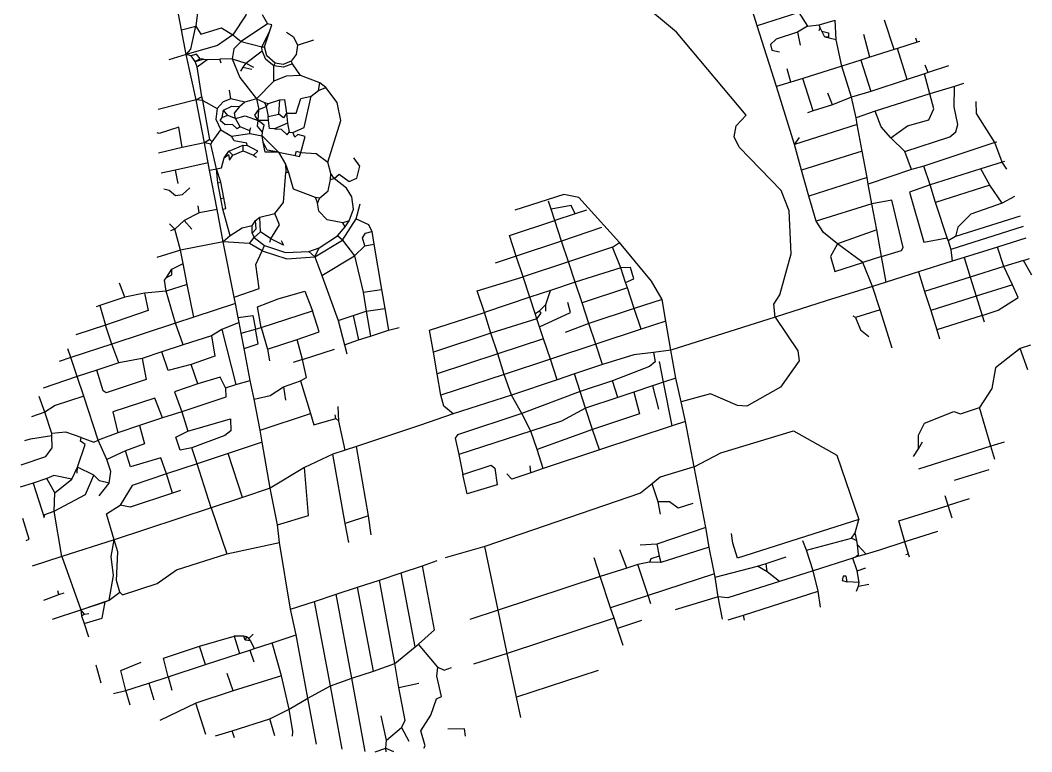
# Model space of a CAD drawing. Header units: metres. Extents: x 621099 to 625783, y 4841411 to 4846584.
# Drawn here: x 621099 to 625783, y 4841411 to 4844799 of the extents above; entities that cross this region are included whole.
import ezdxf

# ---------------------------------------------------------------- set-up
doc = ezdxf.new("R2010")
doc.units = ezdxf.units.M

msp = doc.modelspace()

# ---------------------------------------------------------------- linework, layer by layer
at = {"layer": 'ROADS'}
for points in [[(624595.1, 4843424), (624588.9, 4843483.5), (624617.3, 4843527.2), (624669.8, 4843716.8), (624659.3, 4843916.2), (624622.6, 4844009.8), (624428.4, 4844211.5), (624405.7, 4844258.9), (624414.1, 4844310.3), (624461.1, 4844359.4), (624138, 4844742.8), (623798.8, 4845028.2), (623747, 4845124.9), (623712.6, 4845281.7)], [(622158.9, 4845033.5), (622160.9, 4844912.9), (622143.9, 4844822.6), (622082.8, 4844731.5)], [(621845.1, 4844754.7), (621819.1, 4844891.3)], [(621919.3, 4844834.4), (621911.7, 4844771)], [(624512.4, 4844773.4), (624485.5, 4844857.9)], [(624704.1, 4844834.4), (624512.4, 4844773.4)], [(624704.1, 4844834.4), (624744, 4844770.7)], [(622219, 4844824.8), (622244.7, 4844781.4)], [(624799, 4844776.8), (624872.4, 4844799.1)], [(624876.9, 4844708.6), (624872.4, 4844799.1)], [(625145.9, 4844663.5), (625100.7, 4844798.5)], [(621845.1, 4844754.7), (621911.7, 4844771)], [(621866.9, 4844639.6), (621845.1, 4844754.7)], [(621866.9, 4844639.6), (621889.8, 4844664.8), (621911.7, 4844771)], [(621911.7, 4844771), (621934.8, 4844734.6), (622030.8, 4844763.3), (622082.8, 4844731.5)], [(622244.7, 4844781.4), (622122.8, 4844700.3)], [(622218.1, 4844676.4), (622253.6, 4844745.2)], [(622230.8, 4844675.8), (622253.6, 4844745.2)], [(622253.6, 4844745.2), (622263.5, 4844777.4), (622244.7, 4844781.4)], [(622331.4, 4844743.2), (622364.9, 4844721.9), (622382.8, 4844682.6)], [(624601.4, 4844492.2), (624512.4, 4844773.4)], [(624698.7, 4844743.2), (624600.1, 4844711.5), (624572.9, 4844686.4), (624578.9, 4844659.5), (624615.4, 4844651.8)], [(624744, 4844770.7), (624698.7, 4844743.2)], [(624698.7, 4844743.2), (624710.4, 4844683.7)], [(624744, 4844770.7), (624799, 4844776.8)], [(624798.7, 4844751.5), (624803.4, 4844763)], [(624803.4, 4844763), (624799, 4844776.8)], [(624811.6, 4844748.7), (624803.4, 4844763)], [(624811.6, 4844748.7), (624841.4, 4844740), (624842.7, 4844720.3), (624825.6, 4844721)], [(624825.6, 4844721), (624811.6, 4844748.7)], [(622082.8, 4844731.5), (622012, 4844681.6), (621866.9, 4844639.6)], [(622122.8, 4844700.3), (622088, 4844667.1), (622080.8, 4844620.7)], [(622082.8, 4844731.5), (622122.8, 4844700.3)], [(622122.8, 4844700.3), (622218.1, 4844676.4)], [(622382.8, 4844682.6), (622458.5, 4844708.1)], [(624876.9, 4844708.6), (624825.6, 4844721)], [(624903.6, 4844586.2), (624876.9, 4844708.6)], [(625033.7, 4844627.7), (625004.9, 4844732.5)], [(625252.3, 4844696.9), (625160.8, 4844667.7)], [(625252.3, 4844696.9), (625246, 4844715.6)], [(625265.5, 4844701.1), (625252.3, 4844696.9)], [(622144, 4844600.7), (622219, 4844657.6)], [(622219, 4844657.6), (622218.1, 4844676.4)], [(622218.1, 4844676.4), (622230.8, 4844675.8)], [(622274, 4844587.2), (622236.1, 4844616.5), (622219, 4844657.6)], [(622279, 4844600.3), (622240.4, 4844633.7), (622230.8, 4844675.8)], [(622382.8, 4844682.6), (622377.6, 4844640.5), (622353.2, 4844609.6)], [(625145.9, 4844663.5), (625033.7, 4844627.7)], [(625160.8, 4844667.7), (625145.9, 4844663.5)], [(625206.5, 4844524.6), (625160.8, 4844667.7)], [(621866.9, 4844639.6), (621786.5, 4844614.8)], [(621913.1, 4844429.5), (621866.9, 4844639.6)], [(621890.4, 4844633.2), (621866.9, 4844639.6)], [(621932.3, 4844620.3), (621915, 4844641.5), (621890.4, 4844633.2)], [(621908.5, 4844607), (621890.4, 4844633.2)], [(621932.3, 4844620.3), (621908.5, 4844607)], [(621908.5, 4844607), (621948.4, 4844619.1)], [(621919.1, 4844583.3), (621908.5, 4844607)], [(621919.1, 4844583.3), (621965.3, 4844616.4)], [(621948.4, 4844619.1), (621932.3, 4844620.3)], [(621948.4, 4844619.1), (621965.3, 4844616.4)], [(621965.3, 4844616.4), (622024, 4844619)], [(622080.8, 4844620.7), (622024, 4844619)], [(622030.2, 4844600.2), (622024, 4844619)], [(622080.8, 4844620.7), (622116.4, 4844533.8), (622192.8, 4844434.8)], [(622080.8, 4844620.7), (622144, 4844600.7)], [(622144, 4844600.7), (622130.5, 4844581.8)], [(622144, 4844600.7), (622179.3, 4844581.2)], [(622274, 4844587.2), (622279, 4844600.3)], [(622353.2, 4844609.6), (622317, 4844594.3), (622279, 4844600.3)], [(622360.4, 4844597.3), (622353.2, 4844609.6)], [(624991.5, 4844614.1), (624903.6, 4844586.2)], [(625033.7, 4844627.7), (624991.5, 4844614.1)], [(624991.5, 4844614.1), (625037.5, 4844469.5)], [(621940.2, 4844443.5), (621919.1, 4844583.3)], [(622130.5, 4844581.8), (622119.6, 4844562.8)], [(622130.5, 4844581.8), (622171.6, 4844572.6)], [(622273.6, 4844517.1), (622274, 4844587.2)], [(622360.4, 4844597.3), (622318.4, 4844581.2), (622274, 4844587.2)], [(622397, 4844543.1), (622360.4, 4844597.3)], [(624667.4, 4844511.9), (624650.5, 4844574.1)], [(624903.6, 4844586.2), (624723.5, 4844529)], [(624948.9, 4844442), (624903.6, 4844586.2)], [(625303.9, 4844556.4), (625286.3, 4844550.2)], [(625303.9, 4844556.4), (625289.6, 4844591.5)], [(625397.4, 4844586.9), (625303.9, 4844556.4)], [(622273.6, 4844517.1), (622192.8, 4844434.8)], [(622397, 4844543.1), (622330.3, 4844539.7), (622273.6, 4844517.1)], [(622486.7, 4844509.6), (622397, 4844543.1)], [(622480.6, 4844473.1), (622486.7, 4844509.6)], [(622514.9, 4844487.9), (622486.7, 4844509.6)], [(624667.4, 4844511.9), (624601.4, 4844492.2)], [(624723.5, 4844529), (624667.4, 4844511.9)], [(624770.8, 4844379.1), (624723.5, 4844529)], [(625206.5, 4844524.6), (625037.5, 4844469.5)], [(625286.3, 4844550.2), (625206.5, 4844524.6)], [(625311.6, 4844457.4), (625286.3, 4844550.2)], [(625467.3, 4844505.6), (625425.5, 4844492)], [(622074.6, 4844434.1), (622068.1, 4844474.8)], [(622445.8, 4844447.2), (622480.6, 4844473.1)], [(622480.6, 4844473.1), (622514.9, 4844487.9)], [(622523.6, 4844142), (622584.2, 4844334.6), (622566.9, 4844417.6), (622514.9, 4844487.9)], [(624684, 4844223.1), (624601.4, 4844492.2)], [(624860.7, 4844406.9), (624838.7, 4844460.7)], [(625037.5, 4844469.5), (624948.9, 4844442)], [(625311.6, 4844457.4), (625058.1, 4844377.7)], [(625131.1, 4844253.8), (625207.2, 4844310.1), (625307.4, 4844337.2), (625329.9, 4844388.2), (625311.6, 4844457.4)], [(625195.4, 4844190.7), (625404, 4844259.2), (625432.2, 4844281.5), (625441.7, 4844316.3), (625423.5, 4844397.9), (625425.5, 4844492)], [(625425.5, 4844492), (625311.6, 4844457.4)], [(621913.1, 4844429.5), (621737.9, 4844385.8)], [(621940.2, 4844443.5), (621913.1, 4844429.5)], [(621951.7, 4844230.4), (621913.1, 4844429.5)], [(621944.1, 4844427.6), (621913.1, 4844429.5)], [(621944.1, 4844427.6), (621940.2, 4844443.5)], [(621977, 4844245.9), (621944.1, 4844427.6)], [(621944.1, 4844427.6), (622011.7, 4844390)], [(622074.6, 4844434.1), (622038.5, 4844421.2), (622011.7, 4844390)], [(622139.5, 4844419.1), (622074.6, 4844434.1)], [(622139.5, 4844419.1), (622116.6, 4844399)], [(622192.8, 4844434.8), (622139.5, 4844419.1)], [(622192.8, 4844434.8), (622204.1, 4844386.1)], [(622192.8, 4844434.8), (622230.8, 4844417.6)], [(622230.8, 4844417.6), (622237.5, 4844399.2)], [(622230.8, 4844417.6), (622249.1, 4844412.5)], [(622237.5, 4844399.2), (622249.1, 4844412.5)], [(622249.1, 4844412.5), (622301.2, 4844430.6)], [(622296.5, 4844363.5), (622301.2, 4844430.6)], [(622301.2, 4844430.6), (622323, 4844431.9), (622332.3, 4844368.1)], [(622332.3, 4844368.1), (622376.4, 4844368.4), (622398.5, 4844435.9), (622445.8, 4844447.2)], [(622361.9, 4844279.1), (622413.5, 4844301.6), (622445.8, 4844447.2)], [(624948.9, 4844442), (624860.7, 4844406.9)], [(624969.5, 4844347.6), (624948.9, 4844442)], [(625612.4, 4844232.5), (625527.9, 4844366.8), (625525.2, 4844422)], [(622011.7, 4844390), (622004.4, 4844341), (622027.2, 4844290.6)], [(622034.4, 4844349.1), (622039.9, 4844382.9)], [(622039.9, 4844382.9), (622079.2, 4844401.4), (622116.6, 4844399)], [(622061, 4844358), (622039.9, 4844382.9)], [(622096.5, 4844343.8), (622090.6, 4844369.1), (622116.6, 4844399)], [(622201.5, 4844334.4), (622186, 4844358.5), (622204.1, 4844386.1)], [(622201.5, 4844334.4), (622204.1, 4844386.1)], [(622204.1, 4844386.1), (622237.5, 4844399.2)], [(622237.5, 4844399.2), (622246.7, 4844353.3)], [(622246.7, 4844353.3), (622296.5, 4844363.5)], [(622332.3, 4844368.1), (622317.7, 4844346.9), (622296.5, 4844363.5)], [(622332.3, 4844368.1), (622337.1, 4844322.5)], [(624770.8, 4844379.1), (624744.5, 4844370.2)], [(624860.7, 4844406.9), (624770.8, 4844379.1)], [(625058.1, 4844377.7), (624969.5, 4844347.6)], [(625131.1, 4844253.8), (625085.7, 4844305.8), (625058.1, 4844377.7)], [(622116.9, 4844304.5), (622103.3, 4844295.4), (622081.9, 4844315.4), (622048.6, 4844314.7), (622025.3, 4844334.8), (622034.4, 4844349.1)], [(622061, 4844358), (622034.4, 4844349.1)], [(622096.5, 4844343.8), (622061, 4844358)], [(622096.5, 4844343.8), (622140.3, 4844356.2), (622201.5, 4844334.4)], [(622116.9, 4844304.5), (622096.5, 4844343.8)], [(622221.2, 4844279.8), (622198.1, 4844309), (622201.5, 4844334.4)], [(622249, 4844334.5), (622201.5, 4844334.4)], [(622221.2, 4844279.8), (622228.1, 4844313.5), (622201.5, 4844334.4)], [(622249, 4844334.5), (622246.7, 4844353.3)], [(622277.1, 4844296.1), (622253.4, 4844297.7), (622249, 4844334.5)], [(622337.1, 4844322.5), (622277.1, 4844296.1)], [(622337.1, 4844322.5), (622344.1, 4844280)], [(624975.4, 4844315.3), (624969.5, 4844347.6)], [(621848.6, 4844209.6), (621832.9, 4844304.3), (621742.5, 4844273.9), (621733.6, 4844277.8)], [(621988.3, 4844236.2), (622027.2, 4844290.6)], [(622027.2, 4844290.6), (622077.2, 4844261.8)], [(622077.2, 4844261.8), (622162.1, 4844273.7)], [(622161.6, 4844286.3), (622116.9, 4844304.5)], [(622161.6, 4844286.3), (622167, 4844301.5)], [(622162.1, 4844273.7), (622161.6, 4844286.3)], [(622162.1, 4844273.7), (622219.9, 4844264.2)], [(622219.9, 4844264.2), (622221.2, 4844279.8)], [(622277.1, 4844296.1), (622307.6, 4844293.9), (622335.5, 4844267.8), (622344.1, 4844280)], [(622344.1, 4844280), (622361.9, 4844279.1)], [(622398.4, 4844186.9), (622419.1, 4844261.2), (622385.1, 4844269.8), (622370.8, 4844256.8), (622361.9, 4844279.1)], [(624975.4, 4844315.3), (624684, 4844223.1)], [(624998.2, 4844192.3), (624975.4, 4844315.3)], [(621951.7, 4844230.4), (621848.6, 4844209.6)], [(621977, 4844245.9), (621951.7, 4844230.4)], [(621969.4, 4844139.1), (621951.7, 4844230.4)], [(621981.4, 4844225.6), (621951.7, 4844230.4)], [(621988.3, 4844236.2), (621977, 4844245.9)], [(621981.4, 4844225.6), (621988.3, 4844236.2)], [(622008, 4844110.5), (621981.4, 4844225.6)], [(622150.6, 4844218.4), (622148.2, 4844230.1), (622089.4, 4844240.8), (622077.2, 4844261.8)], [(622219.9, 4844264.2), (622294.5, 4844188.5)], [(622223.8, 4844234.8), (622219.9, 4844264.2)], [(622294.5, 4844188.5), (622233.4, 4844188.4), (622223.8, 4844234.8)], [(622294.5, 4844188.5), (622242.7, 4844197.4), (622223.8, 4844234.8)], [(624684, 4844223.1), (624707, 4844255.4)], [(624717, 4844104.8), (624684, 4844223.1)], [(625195.4, 4844190.7), (625131.1, 4844253.8)], [(625612.4, 4844232.5), (625283.5, 4844123.5)], [(625621.1, 4844234.7), (625612.4, 4844232.5)], [(625647, 4844141.8), (625612.4, 4844232.5)], [(621848.6, 4844209.6), (621739.4, 4844183.3)], [(622044, 4844161.2), (622064.3, 4844192.3)], [(622044, 4844161.2), (622063, 4844176.9), (622068.3, 4844151.3), (622083, 4844173.5)], [(622064.3, 4844192.3), (622131.4, 4844220.6)], [(622083, 4844173.5), (622064.3, 4844192.3)], [(622083, 4844173.5), (622131.5, 4844193.6)], [(622131.5, 4844193.6), (622131.4, 4844220.6)], [(622131.4, 4844220.6), (622150.6, 4844218.4)], [(622131.5, 4844193.6), (622179.9, 4844173.5)], [(622179.9, 4844173.5), (622199.4, 4844192.7), (622150.6, 4844218.4)], [(622294.5, 4844188.5), (622326.9, 4844131.9)], [(622294.5, 4844188.5), (622371.6, 4844173.2)], [(622371.6, 4844173.2), (622378.3, 4844192.4), (622398.4, 4844186.9)], [(622371.6, 4844173.2), (622392.2, 4844168.3), (622398.4, 4844186.9)], [(622398.4, 4844186.9), (622469.9, 4844181.4), (622523.6, 4844142)], [(624998.2, 4844192.3), (624717, 4844104.8)], [(625020.4, 4844070.4), (624998.2, 4844192.3)], [(625226, 4844107.2), (625195.4, 4844190.7)], [(621969.4, 4844139.1), (621817.4, 4844104.6)], [(621976.2, 4844104.2), (621969.4, 4844139.1)], [(622008, 4844110.5), (622030.4, 4844115.2), (622044, 4844161.2)], [(622179.9, 4844173.5), (622192.5, 4844165.5)], [(622326.9, 4844131.9), (622340.7, 4844093)], [(622326.9, 4844131.9), (622328.6, 4844093.2)], [(622536.6, 4844089), (622523.6, 4844142)], [(622552.1, 4844065.8), (622576.4, 4844086.1), (622622.9, 4844052.8), (622658.2, 4844067.8), (622671.4, 4844123.8), (622643.5, 4844161.7)], [(625647, 4844141.8), (625548.2, 4844110.2)], [(625656.3, 4844144.6), (625647, 4844141.8)], [(625668.1, 4844109.1), (625647, 4844141.8)], [(621817.4, 4844104.6), (621751.9, 4844090.6)], [(621831, 4844042.3), (621817.4, 4844104.6)], [(621976.2, 4844104.2), (622008, 4844110.5)], [(622011.6, 4843922.2), (621976.2, 4844104.2)], [(622014.3, 4844046.4), (622008, 4844110.5)], [(622027.3, 4844049.4), (622008, 4844110.5)], [(622277.4, 4843903.8), (622318.8, 4843955.6), (622328.6, 4844093.2)], [(622340.7, 4844093), (622328.6, 4844093.2)], [(622340.7, 4844093), (622363.6, 4844018.7), (622464.7, 4843979.1)], [(622536.1, 4844061.9), (622536.6, 4844089)], [(622552.1, 4844065.8), (622536.6, 4844089)], [(624750.7, 4843984.2), (624717, 4844104.8)], [(625226, 4844107.2), (625026.3, 4844040.2)], [(625283.5, 4844123.5), (625226, 4844107.2)], [(625312.3, 4844036.1), (625283.5, 4844123.5)], [(625548.2, 4844110.2), (625312.3, 4844036.1)], [(625588.4, 4844035.2), (625548.2, 4844110.2)], [(622014.3, 4844046.4), (622027.3, 4844049.4)], [(622028.5, 4843974.1), (622014.3, 4844046.4)], [(622041.6, 4843976.5), (622027.3, 4844049.4)], [(622486.9, 4843975.9), (622524.8, 4844009.3), (622536.1, 4844061.9)], [(622536.1, 4844061.9), (622552.1, 4844065.8)], [(622622.2, 4843870), (622642.4, 4843923.4), (622635.3, 4843980.7), (622609.7, 4844021.4), (622552.1, 4844065.8)], [(625020.4, 4844070.4), (624750.7, 4843984.2)], [(625026.3, 4844040.2), (625020.4, 4844070.4)], [(625043, 4843949.2), (625026.3, 4844040.2)], [(625312.3, 4844036.1), (625217.2, 4844002.8), (625283.5, 4843770.8), (625391.9, 4843791.8)], [(625337.3, 4843954.6), (625312.3, 4844036.1)], [(621763.6, 4844018.6), (621788.8, 4844012.3), (621817.9, 4843986.8), (621850.9, 4843991.6), (621883.7, 4844022.9)], [(623874.1, 4843770), (623685.8, 4843978.2), (623617.1, 4843992.4), (623389.3, 4843920)], [(625588.4, 4844035.2), (625337.3, 4843954.6)], [(625646.5, 4843952), (625588.4, 4844035.2)], [(622028.5, 4843974.1), (622041.6, 4843976.5)], [(622038, 4843924.2), (622028.5, 4843974.1)], [(622038, 4843924.2), (622051.3, 4843926.4), (622041.6, 4843976.5)], [(622464.7, 4843979.1), (622475.5, 4843951)], [(622464.7, 4843979.1), (622486.9, 4843975.9)], [(622475.5, 4843951), (622486.9, 4843975.9)], [(622593.2, 4843860.6), (622521, 4843874.6), (622482.1, 4843914.7), (622475.5, 4843951)], [(622655.3, 4843879.6), (622672.8, 4843949)], [(623557.1, 4843923.6), (623545.6, 4843961.4)], [(624785.4, 4843869), (624750.7, 4843984.2)], [(625043, 4843949.2), (624785.4, 4843869)], [(625088.1, 4843705.1), (625180.8, 4843731.8), (625187.6, 4843746.5), (625134.7, 4843965.6), (625043, 4843949.2)], [(625065.2, 4843827.6), (625043, 4843949.2)], [(625391.9, 4843791.8), (625337.3, 4843954.6)], [(625646.5, 4843952), (625501.7, 4843901.3), (625441.2, 4843840.4), (625430.7, 4843797.5)], [(625704.1, 4843982.5), (625646.5, 4843952)], [(621927.8, 4843907), (621858.1, 4843871.7)], [(621927.8, 4843907), (621923, 4843940.1)], [(622011.6, 4843922.2), (621927.8, 4843907)], [(622038.9, 4843772.9), (622011.6, 4843922.2)], [(622071.4, 4843800.4), (622038, 4843924.2)], [(622209.3, 4843887.6), (622277.4, 4843903.8)], [(622259.6, 4843786.5), (622299, 4843851.7), (622277.4, 4843903.8)], [(623668.3, 4843902.6), (623650.6, 4843941), (623557.1, 4843923.6)], [(623574.8, 4843871.2), (623557.1, 4843923.6)], [(623668.3, 4843902.6), (623574.8, 4843871.2)], [(623721.1, 4843919.7), (623668.3, 4843902.6)], [(621815.6, 4843830.9), (621790, 4843855.3)], [(621858.1, 4843871.7), (621815.6, 4843830.9)], [(621858.1, 4843871.7), (621893.8, 4843831.4)], [(622173.4, 4843846.2), (622187.9, 4843871.7)], [(622173.6, 4843813.5), (622191.3, 4843832.4), (622187.9, 4843871.7)], [(622187.9, 4843871.7), (622209.3, 4843887.6)], [(622210.9, 4843819.5), (622209.3, 4843887.6)], [(622590.7, 4843780.7), (622655.3, 4843879.6)], [(622622.2, 4843870), (622593.2, 4843860.6)], [(622604.1, 4843841.6), (622593.2, 4843860.6)], [(622604.1, 4843841.6), (622622.2, 4843870)], [(622655.3, 4843879.6), (622711.5, 4843853.1), (622727.5, 4843820.7)], [(623395.9, 4843706.6), (623364.5, 4843801.3), (623574.8, 4843871.2)], [(623606.1, 4843776.1), (623574.8, 4843871.2)], [(624884, 4843763.5), (624818.5, 4843815.7), (624785.4, 4843869)], [(625729.3, 4843892.2), (625430.7, 4843797.5)], [(621815.6, 4843830.9), (621795.2, 4843823.6)], [(621841.1, 4843733.4), (621815.6, 4843830.9)], [(622173.4, 4843846.2), (622126.2, 4843836.5), (622071.4, 4843800.4)], [(622173.6, 4843813.5), (622173.4, 4843846.2)], [(622173.6, 4843813.5), (622183, 4843793.5)], [(622183, 4843793.5), (622210.9, 4843819.5)], [(622259.6, 4843786.5), (622210.9, 4843819.5)], [(622568.4, 4843800.8), (622604.1, 4843841.6)], [(622694.3, 4843753.8), (622684.6, 4843790.5), (622698.3, 4843813.2), (622727.5, 4843820.7)], [(622727.5, 4843820.7), (622737.1, 4843761.5)], [(623791, 4843838.5), (623606.1, 4843776.1)], [(625065.2, 4843827.6), (624884, 4843763.5)], [(625088.1, 4843705.1), (625065.2, 4843827.6)], [(625742.8, 4843843), (625408.9, 4843737.4)], [(622038.9, 4843772.9), (621841.1, 4843733.4)], [(622071.4, 4843800.4), (622038.9, 4843772.9)], [(622090.3, 4843515.8), (622038.9, 4843772.9)], [(622160, 4843764.3), (622038.9, 4843772.9)], [(622160, 4843764.3), (622183, 4843793.5)], [(622219.7, 4843731.7), (622160, 4843764.3)], [(622183, 4843793.5), (622230.2, 4843756)], [(622219.7, 4843731.7), (622230.2, 4843756)], [(622230.2, 4843756), (622327, 4843722.6), (622436.1, 4843728.6)], [(622255.6, 4843771.2), (622259.6, 4843786.5)], [(622308, 4843779.6), (622318.2, 4843756.5), (622259.6, 4843786.5)], [(622462.7, 4843703.3), (622590.7, 4843780.7)], [(622483.1, 4843744.5), (622568.4, 4843800.8)], [(622590.7, 4843780.7), (622568.4, 4843800.8)], [(622590.7, 4843780.7), (622646.3, 4843707.5)], [(622694.3, 4843753.8), (622737.1, 4843761.5)], [(622737.1, 4843761.5), (622772, 4843551.4)], [(623606.1, 4843776.1), (623395.9, 4843706.6)], [(623637.6, 4843680.8), (623606.1, 4843776.1)], [(623841.8, 4843747.3), (623874.1, 4843770)], [(624071, 4843506), (624021.9, 4843591.1), (623874.1, 4843770)], [(624884, 4843763.5), (624852, 4843705.4), (624872.1, 4843635.9), (625001.2, 4843676.4)], [(625001.2, 4843676.4), (624884, 4843763.5)], [(625396.6, 4843777.8), (625391.9, 4843791.8)], [(625430.7, 4843797.5), (625396.6, 4843777.8)], [(625396.6, 4843777.8), (625408.9, 4843737.4)], [(625755.6, 4843789.6), (625624.4, 4843747.9)], [(621841.1, 4843733.4), (621731.7, 4843700.9)], [(621853, 4843672.8), (621841.1, 4843733.4)], [(622090.3, 4843515.8), (622204.8, 4843556.7), (622190.5, 4843667.4), (622219.7, 4843731.7)], [(622219.7, 4843731.7), (622333.3, 4843693.3), (622462.7, 4843703.3)], [(622436.1, 4843728.6), (622483.1, 4843744.5)], [(622462.7, 4843703.3), (622436.1, 4843728.6)], [(622462.7, 4843703.3), (622483.1, 4843744.5)], [(622495.3, 4843617.2), (622646.3, 4843707.5)], [(622646.3, 4843707.5), (622694.3, 4843753.8)], [(622646.3, 4843707.5), (622686.7, 4843538.9)], [(623841.8, 4843747.3), (623637.6, 4843680.8)], [(623879.8, 4843651.6), (623841.8, 4843747.3)], [(625408.9, 4843737.4), (625414.8, 4843683.5)], [(625624.4, 4843747.9), (625470.6, 4843699.5)], [(625653.7, 4843658.9), (625624.4, 4843747.9)], [(621800.9, 4843645.7), (621853, 4843672.8)], [(621872.3, 4843575.2), (621853, 4843672.8)], [(622462.7, 4843703.3), (622495.3, 4843617.2)], [(623395.9, 4843706.6), (623297.9, 4843674.1)], [(623427.6, 4843610.7), (623395.9, 4843706.6)], [(623637.6, 4843680.8), (623427.6, 4843610.7)], [(623669, 4843585.2), (623637.6, 4843680.8)], [(625088.1, 4843705.1), (625001.2, 4843676.4)], [(625046.2, 4843566.5), (625001.2, 4843676.4)], [(625109.2, 4843586), (625088.1, 4843705.1)], [(625414.8, 4843683.5), (625258.9, 4843633.1)], [(625470.6, 4843699.5), (625414.8, 4843683.5)], [(625470.6, 4843699.5), (625498.1, 4843609.7)], [(625744.3, 4843686.9), (625653.7, 4843658.9)], [(625744.3, 4843686.9), (625773.3, 4843695.8)], [(625783.3, 4843618.8), (625744.3, 4843686.9)], [(621777, 4843607.8), (621801.8, 4843619.3), (621800.9, 4843645.7)], [(621777, 4843607.8), (621800.9, 4843645.7)], [(622495.3, 4843617.2), (622571.3, 4843409.1)], [(623879.8, 4843651.6), (623669, 4843585.2)], [(623902.5, 4843584.3), (623940.2, 4843600.9), (623925.6, 4843653.2), (623879.8, 4843651.6)], [(623902.5, 4843584.3), (623879.8, 4843651.6)], [(625258.9, 4843633.1), (625109.2, 4843586)], [(625258.9, 4843633.1), (625287.2, 4843542.9)], [(625653.7, 4843658.9), (625498.1, 4843609.7)], [(625694, 4843573.7), (625653.7, 4843658.9)], [(621583.7, 4843516.1), (621558.5, 4843580.6)], [(621774.9, 4843545), (621767, 4843595.7), (621777, 4843607.8)], [(621872.3, 4843575.2), (621774.9, 4843545)], [(621903, 4843423.4), (621872.3, 4843575.2)], [(623248.9, 4843445.9), (623215.7, 4843546.3), (623427.6, 4843610.7)], [(623458.8, 4843515.8), (623427.6, 4843610.7)], [(623669, 4843585.2), (623554.1, 4843547.3)], [(623700.6, 4843490.1), (623669, 4843585.2)], [(623910.9, 4843559.2), (623902.5, 4843584.3)], [(625109.2, 4843586), (625046.2, 4843566.5)], [(625498.1, 4843609.7), (625287.2, 4843542.9)], [(625498.1, 4843609.7), (625526, 4843520.6)], [(625694, 4843573.7), (625526, 4843520.6)], [(625553.8, 4843431.6), (625627, 4843456.2), (625720.4, 4843514.7), (625694, 4843573.7)], [(621674.2, 4843534.5), (621691.4, 4843454.3), (621493.9, 4843387)], [(621674.2, 4843534.5), (621583.7, 4843516.1)], [(621774.9, 4843545), (621674.2, 4843534.5)], [(621818, 4843395.5), (621774.9, 4843545)], [(622214.5, 4843376.3), (622197.6, 4843471.8), (622293, 4843508.8), (622416.2, 4843544.8), (622452.7, 4843453.2)], [(622686.7, 4843538.9), (622772, 4843551.4)], [(622686.7, 4843538.9), (622701.6, 4843451.1)], [(622772, 4843551.4), (622788, 4843463.7)], [(623554.1, 4843547.3), (623458.8, 4843515.8)], [(623532.9, 4843481.8), (623554.1, 4843547.3)], [(623910.9, 4843559.2), (623700.6, 4843490.1)], [(623942.7, 4843463.7), (623910.9, 4843559.2)], [(625046.2, 4843566.5), (624830.6, 4843499.5)], [(625082, 4843457.1), (625046.2, 4843566.5)], [(625287.2, 4843542.9), (625315.7, 4843454.2)], [(625526, 4843520.6), (625315.7, 4843454.2)], [(625526, 4843520.6), (625553.8, 4843431.6)], [(621467.8, 4843477.9), (621450.4, 4843472.2)], [(621583.7, 4843516.1), (621467.8, 4843477.9)], [(621467.8, 4843477.9), (621493.9, 4843387)], [(622095.5, 4843487.7), (621903, 4843423.4)], [(622095.5, 4843487.7), (622090.3, 4843515.8)], [(622108.3, 4843422.2), (622095.5, 4843487.7)], [(623458.8, 4843515.8), (623248.9, 4843445.9)], [(623483.5, 4843440.2), (623458.8, 4843515.8)], [(623503.7, 4843379.3), (623648, 4843444.8), (623635, 4843491.3)], [(623504.1, 4843453.4), (623532.9, 4843481.8)], [(623532.3, 4843451.3), (623532.9, 4843481.8)], [(623732.1, 4843394), (623700.6, 4843490.1)], [(624071, 4843506), (623942.7, 4843463.7)], [(624089, 4843405.1), (624071, 4843506)], [(624830.6, 4843499.5), (624595.1, 4843424)], [(622108.3, 4843422.2), (622176.4, 4843431.6), (622188, 4843368.7)], [(622214.5, 4843376.3), (622452.7, 4843453.2)], [(622381.7, 4843320.6), (622483.6, 4843356.2), (622452.7, 4843453.2)], [(622571.3, 4843409.1), (622640.4, 4843431.3)], [(622640.4, 4843431.3), (622701.6, 4843451.1)], [(622640.4, 4843431.3), (622666.1, 4843319)], [(622701.6, 4843451.1), (622788, 4843463.7)], [(622701.6, 4843451.1), (622720.8, 4843335.9)], [(622788, 4843463.7), (622803.7, 4843363.2)], [(623012.4, 4843261.9), (622994.4, 4843363.7), (623248.9, 4843445.9)], [(623278.8, 4843350.4), (623248.9, 4843445.9)], [(623483.5, 4843440.2), (623504.1, 4843453.4)], [(623491.4, 4843416.2), (623483.5, 4843440.2)], [(623491.4, 4843416.2), (623512, 4843442.3), (623504.1, 4843453.4)], [(623942.7, 4843463.7), (623732.1, 4843394)], [(623974.3, 4843368.8), (623942.7, 4843463.7)], [(624966.3, 4843421.6), (624955.5, 4843428.6)], [(625082, 4843457.1), (624966.3, 4843421.6)], [(625137, 4843279.6), (625082, 4843457.1)], [(625315.7, 4843454.2), (625344.2, 4843364.5)], [(625553.8, 4843431.6), (625344.2, 4843364.5)], [(625553.8, 4843431.6), (625562.5, 4843402.5)], [(621493.9, 4843387), (621356.8, 4843342.6)], [(621523.6, 4843298.9), (621493.9, 4843387)], [(621818, 4843395.5), (621523.6, 4843298.9)], [(621903, 4843423.4), (621818, 4843395.5)], [(621853.5, 4843295.6), (621818, 4843395.5)], [(622112.5, 4843399.6), (622032, 4843366.4)], [(622112.5, 4843399.6), (622108.3, 4843422.2)], [(622122.1, 4843349.8), (622112.5, 4843399.6)], [(622571.3, 4843409.1), (622601, 4843296.2)], [(623491.4, 4843416.2), (623278.8, 4843350.4)], [(623503.7, 4843379.3), (623491.4, 4843416.2)], [(623732.1, 4843394), (623622, 4843353.2)], [(623764.1, 4843298.1), (623732.1, 4843394)], [(624089, 4843405.1), (623974.3, 4843368.8)], [(624112.3, 4843271.5), (624089, 4843405.1)], [(624595.1, 4843424), (624112.3, 4843271.5)], [(624595.1, 4843424), (624699.4, 4843268.6), (624705.7, 4843221.6), (624619.5, 4843100.3), (624463.3, 4843011.8), (624420.7, 4843015.2), (624295.4, 4843068.3), (624159, 4843032.2)], [(624966.3, 4843421.6), (624989.6, 4843364.9), (625029.5, 4843335)], [(621985.5, 4843337.8), (621853.5, 4843295.6)], [(621985.5, 4843337.8), (622000.2, 4843242.9), (621891.2, 4843205)], [(622032, 4843366.4), (621985.5, 4843337.8)], [(622032, 4843366.4), (622097.6, 4843111.6)], [(622122.1, 4843349.8), (622188, 4843368.7)], [(622135.8, 4843278.8), (622122.1, 4843349.8)], [(622135.8, 4843278.8), (622200.5, 4843301.1), (622188, 4843368.7)], [(622188, 4843368.7), (622214.5, 4843376.3)], [(622214.5, 4843376.3), (622243.8, 4843275.8)], [(622666.1, 4843319), (622720.8, 4843335.9)], [(622720.8, 4843335.9), (622803.7, 4843363.2)], [(622803.7, 4843363.2), (622853.3, 4843375.5)], [(623278.8, 4843350.4), (623012.4, 4843261.9)], [(623310.3, 4843254.8), (623278.8, 4843350.4)], [(623522.2, 4843324.1), (623503.7, 4843379.3)], [(623974.3, 4843368.8), (623764.1, 4843298.1)], [(625344.2, 4843364.5), (625355.8, 4843322.9)], [(621523.6, 4843298.9), (621333.3, 4843236.9)], [(621555.3, 4843211.8), (621523.6, 4843298.9)], [(621853.5, 4843295.6), (621754.4, 4843262.6)], [(622243.8, 4843275.8), (622381.7, 4843320.6)], [(622406.5, 4843227.6), (622381.7, 4843320.6)], [(622601, 4843296.2), (622666.1, 4843319)], [(622601, 4843296.2), (622611.8, 4843254.4)], [(623522.2, 4843324.1), (623310.3, 4843254.8)], [(623553.9, 4843229.1), (623522.2, 4843324.1)], [(623764.1, 4843298.1), (623553.9, 4843229.1)], [(623795.6, 4843204.1), (623764.1, 4843298.1)], [(625777.6, 4843294.4), (625730.2, 4843278.2)], [(621333.3, 4843236.9), (621320.1, 4843277.7)], [(621754.4, 4843262.6), (621663.3, 4843232.5)], [(621891.2, 4843205), (621783.9, 4843177), (621754.4, 4843262.6)], [(622164.2, 4843130.7), (622135.8, 4843278.8)], [(622243.8, 4843275.8), (622253.7, 4843222)], [(622406.5, 4843227.6), (622554.1, 4843276)], [(623030, 4843161.2), (623012.4, 4843261.9)], [(623310.3, 4843254.8), (623030, 4843161.2)], [(623339.7, 4843158.2), (623310.3, 4843254.8)], [(624031.6, 4843259.5), (623940, 4843248.7), (623795.6, 4843204.1)], [(624031.6, 4843259.5), (624038.6, 4843216.9), (624013.4, 4843195.3), (623841, 4843129.5)], [(624112.3, 4843271.5), (624031.6, 4843259.5)], [(624135, 4843142.1), (624112.3, 4843271.5)], [(625730.2, 4843278.2), (625615.1, 4843189.8), (625598.1, 4843093.8), (625541.1, 4843004.9)], [(625765, 4843179.5), (625730.2, 4843278.2)], [(621333.3, 4843236.9), (621279.2, 4843219.1)], [(621362.5, 4843148.4), (621333.3, 4843236.9)], [(621663.3, 4843232.5), (621681.9, 4843135.8), (621497.4, 4843074.2), (621482.3, 4843083.2), (621454.4, 4843178.5)], [(621555.3, 4843211.8), (621454.4, 4843178.5)], [(621663.3, 4843232.5), (621555.3, 4843211.8)], [(621921.7, 4843115.5), (621891.2, 4843205)], [(622406.5, 4843227.6), (622362.3, 4843213.4)], [(622397.1, 4843129.2), (622425.4, 4843144.7), (622406.5, 4843227.6)], [(623553.9, 4843229.1), (623339.7, 4843158.2)], [(623585, 4843134.4), (623553.9, 4843229.1)], [(623795.6, 4843204.1), (623665.6, 4843160.8)], [(624077.8, 4843122.2), (624059, 4843218.7)], [(621362.5, 4843148.4), (621204.6, 4843095.7)], [(621454.4, 4843178.5), (621362.5, 4843148.4)], [(621392.9, 4843057.4), (621362.5, 4843148.4)], [(622049.5, 4843096.6), (622025.3, 4843146.3), (621921.7, 4843115.5)], [(623047.4, 4843062.1), (623030, 4843161.2)], [(623339.7, 4843158.2), (623047.4, 4843062.1)], [(623373.7, 4843062.8), (623339.7, 4843158.2)], [(623665.6, 4843160.8), (623585, 4843134.4)], [(623691.7, 4843080.1), (623665.6, 4843160.8)], [(621921.7, 4843115.5), (621814, 4843078.7), (621846.9, 4842985.9)], [(622049.5, 4843096.6), (622097.6, 4843111.6)], [(622097.6, 4843111.6), (622164.2, 4843130.7)], [(622181.7, 4843043.9), (622164.2, 4843130.7)], [(622181.7, 4843043.9), (622256.4, 4843061.9), (622317.7, 4843101.9)], [(622317.7, 4843101.9), (622397.1, 4843129.2)], [(622317.7, 4843101.9), (622327.8, 4843039.8)], [(622397.1, 4843129.2), (622443.9, 4842977.9)], [(623585, 4843134.4), (623373.7, 4843062.8)], [(623841, 4843129.5), (623691.7, 4843080.1)], [(623866.2, 4843052.1), (623841, 4843129.5)], [(624027.6, 4843105.3), (623940.8, 4843076.3)], [(624077.8, 4843122.2), (624027.6, 4843105.3)], [(624027.6, 4843105.3), (624054.4, 4842998.6)], [(624135, 4843142.1), (624077.8, 4843122.2)], [(624117.9, 4842920.3), (624077.8, 4843122.2)], [(624159, 4843032.2), (624135, 4843142.1)], [(621212.2, 4842983.3), (621187.3, 4843056.8)], [(621392.9, 4843057.4), (621261, 4843014.5), (621212.2, 4842983.3)], [(621459.7, 4842854.9), (621392.9, 4843057.4)], [(622049.5, 4843096.6), (622051.4, 4843053.2), (621846.9, 4842985.9)], [(623104.6, 4842976.6), (623060.3, 4843011.1), (623047.4, 4843062.1)], [(623373.7, 4843062.8), (623104.6, 4842976.6)], [(623421.7, 4842978), (623373.7, 4843062.8)], [(623691.7, 4843080.1), (623421.7, 4842978)], [(623716.9, 4843002.2), (623691.7, 4843080.1)], [(623866.2, 4843052.1), (623716.9, 4843002.2)], [(623940.8, 4843076.3), (623966.1, 4842976.8), (623749.8, 4842904.2)], [(623940.8, 4843076.3), (623866.2, 4843052.1)], [(621758.3, 4842957.2), (621723, 4843048.4), (621527.7, 4842986.2), (621551.3, 4842888.8)], [(622209.9, 4842900.5), (622181.7, 4843043.9)], [(622573.9, 4842943), (622571.7, 4843009.8)], [(624179.1, 4842940.1), (624159, 4843032.2)], [(625258.8, 4842813.9), (625258.8, 4842878), (625286.7, 4842933.6), (625423, 4842987.8), (625453.4, 4842976.8), (625541.1, 4843004.9)], [(625593.7, 4842826.1), (625541.1, 4843004.9)], [(621212.2, 4842983.3), (621150.7, 4842963)], [(621245.4, 4842885.9), (621212.2, 4842983.3)], [(621846.9, 4842985.9), (621758.3, 4842957.2)], [(621846.9, 4842985.9), (621874.7, 4842896.7)], [(622209.9, 4842900.5), (622443.9, 4842977.9)], [(622443.9, 4842977.9), (622458.7, 4842925.5), (622560.4, 4842954.9)], [(622560.4, 4842954.9), (622558.1, 4842971.8)], [(623104.6, 4842976.6), (622947.3, 4842922.9)], [(623421.7, 4842978), (623123.2, 4842878.8), (623113.8, 4842863), (623129.4, 4842787.2)], [(623463.5, 4842896.6), (623421.7, 4842978)], [(623716.9, 4843002.2), (623606.2, 4842942.9), (623463.5, 4842896.6)], [(623749.8, 4842904.2), (623716.9, 4843002.2)], [(621651.5, 4842921.6), (621551.3, 4842888.8)], [(621651.5, 4842921.6), (621673.9, 4842837.3), (621586.7, 4842804.9)], [(621758.3, 4842957.2), (621651.5, 4842921.6)], [(621874.7, 4842896.7), (622073, 4842953.5), (622073.8, 4842897.1), (622047.1, 4842875.7), (621894.2, 4842818.6)], [(622573.9, 4842943), (622560.4, 4842954.9)], [(622604.5, 4842808.4), (622573.9, 4842943)], [(622947.3, 4842922.9), (622655.5, 4842825)], [(624117.9, 4842920.3), (623781, 4842808.9)], [(624179.1, 4842940.1), (624117.9, 4842920.3)], [(624219.2, 4842730.5), (624179.1, 4842940.1)], [(621103.4, 4842739.8), (621217.9, 4842778.8), (621246.4, 4842818.2), (621246.1, 4842875.3)], [(621120.7, 4842852.2), (621146.6, 4842861.1), (621246.1, 4842875.3)], [(621381.3, 4842867.1), (621310.5, 4842891.2), (621245.4, 4842885.9)], [(621246.1, 4842875.3), (621245.4, 4842885.9)], [(621364.1, 4842729.3), (621399.8, 4842834), (621377.4, 4842849.3), (621381.3, 4842867.1)], [(621381.3, 4842867.1), (621440.3, 4842844.9), (621459.7, 4842854.9)], [(621551.3, 4842888.8), (621459.7, 4842854.9)], [(621894.2, 4842818.6), (621839.6, 4842807.6), (621819.4, 4842868.8), (621874.7, 4842896.7)], [(622220, 4842845.2), (622209.9, 4842900.5)], [(623463.5, 4842896.6), (623129.4, 4842787.2)], [(623492.8, 4842811.1), (623463.5, 4842896.6)], [(623749.8, 4842904.2), (623492.8, 4842811.1)], [(623781, 4842808.9), (623749.8, 4842904.2)], [(624219.2, 4842730.5), (624343.5, 4842795.2), (624680.7, 4842896.9), (624880.2, 4842785.4), (624983, 4842486.3)], [(621500.4, 4842765.2), (621459.7, 4842854.9)], [(621918.2, 4842744.9), (621894.2, 4842818.6)], [(622220, 4842845.2), (622061.4, 4842792.7)], [(622256.7, 4842631.9), (622220, 4842845.2)], [(622655.5, 4842825), (622604.5, 4842808.4)], [(622712.4, 4842503.7), (622655.5, 4842825)], [(625593.7, 4842826.1), (625258.7, 4842719.5)], [(625258.8, 4842813.9), (625277.2, 4842846.2)], [(625655.9, 4842845.6), (625593.7, 4842826.1)], [(625612.8, 4842764.7), (625593.7, 4842826.1)], [(621586.7, 4842804.9), (621500.4, 4842765.2)], [(621775.9, 4842698.3), (621750.8, 4842772.7), (621609.7, 4842731.1), (621586.7, 4842804.9)], [(622061.4, 4842792.7), (621918.2, 4842744.9)], [(622128.3, 4842589.5), (622061.4, 4842792.7)], [(622546.2, 4842789), (622415.1, 4842727.2)], [(622604.5, 4842808.4), (622546.2, 4842789)], [(622604, 4842468.7), (622546.2, 4842789)], [(623129.4, 4842787.2), (623149.2, 4842696)], [(623521.1, 4842723.2), (623492.8, 4842811.1)], [(623781, 4842808.9), (623521.1, 4842723.2)], [(625235.2, 4842778.8), (625258.8, 4842813.9)], [(621338.4, 4842673.1), (621364.1, 4842729.3)], [(621363, 4842701.4), (621364.1, 4842729.3)], [(621439.3, 4842691.9), (621364.1, 4842729.3)], [(621510.3, 4842654.6), (621517.9, 4842709.9), (621500.4, 4842765.2)], [(621918.2, 4842744.9), (621775.9, 4842698.3)], [(621983.9, 4842541.5), (621918.2, 4842744.9)], [(622415.1, 4842727.2), (622256.7, 4842631.9)], [(622290.1, 4842462.4), (622433.7, 4842506), (622415.1, 4842727.2)], [(623149.2, 4842696), (623279.6, 4842737.8), (623297.2, 4842724.1), (623307.4, 4842647.8), (623169.4, 4842605.5), (623149.2, 4842696)], [(623462.8, 4842703.5), (623461.2, 4842735.3)], [(624219.2, 4842730.5), (624062.7, 4842683.4), (624024.8, 4842652.1)], [(624273.4, 4842450.6), (624219.2, 4842730.5)], [(621222.6, 4842677.2), (621158.5, 4842655.8)], [(621338.4, 4842673.1), (621255, 4842690.7), (621222.6, 4842677.2)], [(621259.2, 4842610.4), (621222.6, 4842677.2)], [(621255.9, 4842525.7), (621401.2, 4842602.5), (621439.3, 4842691.9)], [(621510.3, 4842654.6), (621466, 4842666.1), (621439.3, 4842691.9)], [(621775.9, 4842698.3), (621617.3, 4842644.1), (621562.3, 4842553.2)], [(621804.5, 4842609.6), (621775.9, 4842698.3)], [(623462.8, 4842703.5), (623375, 4842674.4), (623352.6, 4842698.9)], [(623521.1, 4842723.2), (623462.8, 4842703.5)], [(625585.1, 4842717.7), (625424, 4842666.9)], [(621158.5, 4842655.8), (621099, 4842636.2)], [(621158.5, 4842655.8), (621210.6, 4842496.6), (621212.2, 4842510.7), (621255.9, 4842525.7)], [(621259.2, 4842610.4), (621338.4, 4842673.1)], [(621465.1, 4842597), (621510.3, 4842654.6)], [(622256.7, 4842631.9), (622128.3, 4842589.5)], [(622290.1, 4842462.4), (622256.7, 4842631.9)], [(624024.8, 4842652.1), (623971.3, 4842609.1), (623249.9, 4842362.2)], [(624053, 4842568.6), (624024.8, 4842652.1)], [(621255.9, 4842525.7), (621259.2, 4842610.4)], [(621804.5, 4842609.6), (621608.8, 4842543.8), (621562.3, 4842553.2)], [(621840.8, 4842620.5), (621804.5, 4842609.6)], [(622128.3, 4842589.5), (621983.9, 4842541.5)], [(625395.6, 4842552.4), (625381.8, 4842596.1)], [(621533.6, 4842393.1), (621497.9, 4842512.8), (621562.3, 4842553.2)], [(621983.9, 4842541.5), (621533.6, 4842393.1)], [(621983.9, 4842541.5), (622056.1, 4842327.6)], [(624064.4, 4842510.9), (624053, 4842568.6)], [(624213.5, 4842561.3), (624145.8, 4842539.2), (624106.1, 4842568.4), (624053, 4842568.6)], [(625196.2, 4842383.3), (625167.7, 4842480.1), (625395.6, 4842552.4)], [(625493.1, 4842583.1), (625395.6, 4842552.4)], [(625414.4, 4842492.8), (625395.6, 4842552.4)], [(621126.1, 4842390.2), (621141, 4842396.6), (621111.7, 4842491.9)], [(621292.3, 4842315.8), (621255.9, 4842525.7)], [(622712.4, 4842503.7), (622604, 4842468.7)], [(622724.2, 4842416.5), (622712.4, 4842503.7)], [(622300.1, 4842381.2), (622290.1, 4842462.4)], [(622621.1, 4842380.6), (622604, 4842468.7)], [(624273.4, 4842450.6), (624047.6, 4842372.1)], [(624289.4, 4842359.6), (624273.4, 4842450.6)], [(624983, 4842486.3), (624420.4, 4842307.8), (624399.2, 4842376.9)], [(624965.3, 4842424.8), (624983, 4842486.3)], [(624399.2, 4842376.9), (624392.7, 4842422)], [(624740.2, 4842345.5), (624948.3, 4842400.3)], [(624948.3, 4842400.3), (624965.3, 4842424.8)], [(624948.3, 4842400.3), (624973.7, 4842390.2)], [(624973.7, 4842390.2), (624965.3, 4842424.8)], [(625347.3, 4842431.4), (625196.2, 4842383.3)], [(621533.6, 4842393.1), (621292.3, 4842315.8)], [(621511.4, 4842113.6), (621530.4, 4842227.9), (621519.9, 4842316), (621533.6, 4842393.1)], [(621559.7, 4842149.9), (621545.4, 4842205.2), (621550.3, 4842336.6), (621533.6, 4842393.1)], [(622056.1, 4842327.6), (622300.1, 4842381.2)], [(622351.1, 4842071.5), (622300.1, 4842381.2)], [(623249.9, 4842362.2), (623067.6, 4842309.1)], [(623312.4, 4842067.5), (623249.9, 4842362.2)], [(624047.6, 4842372.1), (623969.7, 4842368.6)], [(624047.6, 4842372.1), (624057.5, 4842317.3)], [(624289.4, 4842359.6), (624066, 4842287.9)], [(624292.3, 4842342.2), (624289.4, 4842359.6)], [(624740.2, 4842345.5), (624722.7, 4842388)], [(624965.4, 4842311.9), (624980.2, 4842325.2), (624976, 4842370.2)], [(624976, 4842370.2), (624973.7, 4842390.2)], [(625016.7, 4842326.7), (624976, 4842370.2)], [(625196.2, 4842383.3), (625078.8, 4842345.4)], [(625212.2, 4842326.4), (625196.2, 4842383.3)], [(621292.3, 4842315.8), (621155, 4842270.4)], [(621292.3, 4842315.8), (621380.4, 4842069.3)], [(621559.7, 4842149.9), (621573.2, 4842137.4), (621733.8, 4842190), (621823.4, 4842254.3), (622056.1, 4842327.6)], [(623785.3, 4842222.4), (623757.5, 4842309.6)], [(623907.7, 4842261.8), (623875.4, 4842346.3)], [(624057.5, 4842317.3), (624018.8, 4842304.6), (624013.3, 4842288.9)], [(624057.5, 4842317.3), (624066, 4842287.9)], [(624304, 4842289.4), (624292.3, 4842342.2)], [(624552.8, 4842283.3), (624646.6, 4842314.4)], [(624771.1, 4842248.8), (624740.2, 4842345.5)], [(624955.2, 4842308.6), (624771.1, 4842248.8)], [(624965.4, 4842311.9), (624955.2, 4842308.6)], [(624975.2, 4842248.6), (624955.2, 4842308.6)], [(625016.7, 4842326.7), (624965.4, 4842311.9)], [(625078.8, 4842345.4), (625016.7, 4842326.7)], [(625212.2, 4842326.4), (625199.8, 4842322.7)], [(625216.7, 4842313), (625212.2, 4842326.4)], [(622862.7, 4842240), (622962.2, 4842272.8)], [(622943.1, 4841909.1), (623016.9, 4841976.3), (622962.2, 4842272.8)], [(622962.2, 4842272.8), (623030.1, 4842296.9)], [(623907.7, 4842261.8), (623785.3, 4842222.4)], [(623959.4, 4842278.3), (623907.7, 4842261.8)], [(624013.3, 4842288.9), (623959.4, 4842278.3)], [(624007, 4842135.2), (623959.4, 4842278.3)], [(624066, 4842287.9), (624013.3, 4842288.9)], [(624314.1, 4842236.1), (624304, 4842289.4)], [(624316.6, 4842219.7), (624513.3, 4842271.2)], [(624513.3, 4842271.2), (624552.8, 4842283.3)], [(624558.2, 4842244.9), (624513.3, 4842271.2)], [(624558.2, 4842244.9), (624552.8, 4842283.3)], [(624975.2, 4842248.6), (625015.3, 4842263)], [(622762.5, 4842206.8), (622862.7, 4842240)], [(622927.9, 4841897.2), (622862.7, 4842240)], [(623785.3, 4842222.4), (623312.4, 4842067.5)], [(623833, 4842078.2), (623785.3, 4842222.4)], [(624314.1, 4842236.1), (624007, 4842135.2)], [(624316.6, 4842219.7), (624314.1, 4842236.1)], [(624331.4, 4842129.6), (624316.6, 4842219.7)], [(624614.4, 4842199.4), (624558.2, 4842244.9)], [(624771.1, 4842248.8), (624614.4, 4842199.4)], [(624794.1, 4842154.6), (624771.1, 4842248.8)], [(624928, 4842198.3), (624924.1, 4842224.8), (624910.5, 4842224.4), (624904.6, 4842204.3), (624928, 4842198.3)], [(624983.9, 4842194.5), (624975.2, 4842248.6)], [(622561.6, 4842141), (622661.5, 4842173.7)], [(622661.5, 4842173.7), (622762.5, 4842206.8)], [(622734.2, 4841784.4), (622661.5, 4842173.7)], [(622833.9, 4841819.8), (622762.5, 4842206.8)], [(624614.4, 4842199.4), (624375.8, 4842123.7), (624331.4, 4842129.6)], [(624983.9, 4842194.5), (624928, 4842198.3)], [(624972.1, 4842155.4), (624981.3, 4842177.5)], [(624981.3, 4842177.5), (624983.9, 4842194.5)], [(624981.3, 4842177.5), (625029, 4842187.7)], [(621208.3, 4842114.2), (621278, 4842139)], [(621278, 4842139), (621272.6, 4842157.1)], [(621278, 4842139), (621301.7, 4842146.7)], [(621511.4, 4842113.6), (621559.7, 4842149.9)], [(622461.5, 4842107.7), (622561.6, 4842141)], [(622634.2, 4841751.7), (622561.6, 4842141)], [(624007, 4842135.2), (623833, 4842078.2)], [(624019.5, 4842096.3), (624007, 4842135.2)], [(624331.4, 4842129.6), (624132.3, 4842068.5)], [(624350.8, 4842024.7), (624331.4, 4842129.6)], [(624448.1, 4842044.5), (624794.1, 4842154.6)], [(624804.6, 4842081), (624794.1, 4842154.6)], [(621247.8, 4842025.2), (621380.4, 4842069.3)], [(621380.4, 4842069.3), (621511.4, 4842113.6)], [(621380.4, 4842069.3), (621492.6, 4842105.1)], [(621380.4, 4842069.3), (621382.9, 4842040.8)], [(621396.8, 4842048.1), (621380.4, 4842069.3)], [(621394.6, 4842005.2), (621479.1, 4842029.8), (621492.6, 4842105.1)], [(621492.6, 4842105.1), (621511.4, 4842113.6)], [(622351.1, 4842071.5), (622461.5, 4842107.7)], [(622377.5, 4841953.4), (622351.1, 4842071.5)], [(622535.6, 4841716.9), (622461.5, 4842107.7)], [(623849.3, 4842029.7), (623833, 4842078.2)], [(621382.9, 4842040.8), (621396.8, 4842048.1)], [(621382.9, 4842040.8), (621394.6, 4842005.2)], [(621396.8, 4842048.1), (621416, 4842051.5)], [(623312.4, 4842067.5), (623181, 4842024.3)], [(623353.6, 4841865.9), (623312.4, 4842067.5)], [(623849.3, 4842029.7), (623353.6, 4841865.9)], [(623865.2, 4841982.1), (623849.3, 4842029.7)], [(624378, 4842022.5), (624448.1, 4842044.5)], [(624452.8, 4842020.1), (624448.1, 4842044.5)], [(621394.6, 4842005.2), (621415, 4841943.4)], [(623976.1, 4842019), (623865.2, 4841982.1)], [(623891.1, 4841903.8), (623865.2, 4841982.1)], [(621929.6, 4841901.2), (622089.2, 4841946.5)], [(622134.8, 4841947.2), (622089.2, 4841946.5)], [(622089.2, 4841946.5), (622115.1, 4841867)], [(622141.1, 4841928.3), (622134.8, 4841947.2)], [(622146.9, 4841943.1), (622134.8, 4841947.2)], [(622146.9, 4841943.1), (622141.1, 4841928.3)], [(622165.6, 4841925.8), (622141.1, 4841928.3)], [(622157.7, 4841936.4), (622146.9, 4841943.1)], [(622157.7, 4841936.4), (622177, 4841956.5)], [(622165.6, 4841925.8), (622157.7, 4841936.4)], [(622265.8, 4841916.3), (622377.5, 4841953.4)], [(622431.2, 4841660.4), (622377.5, 4841953.4)], [(621784.6, 4841758.1), (621761.9, 4841845.3), (621929.6, 4841901.2)], [(621957.3, 4841815), (621929.6, 4841901.2)], [(622115.1, 4841867), (622162, 4841882.5)], [(622162, 4841882.5), (622184.5, 4841889.8)], [(622162, 4841882.5), (622180.1, 4841827.9)], [(622184.5, 4841889.8), (622165.6, 4841925.8)], [(622184.5, 4841889.8), (622265.8, 4841916.3)], [(622308.6, 4841763.1), (622265.8, 4841916.3)], [(622833.9, 4841819.8), (622927.9, 4841897.2)], [(622927.9, 4841897.2), (622943.1, 4841909.1)], [(623033.6, 4841803.2), (622943.1, 4841909.1)], [(621957.3, 4841815), (622115.1, 4841867)], [(623353.6, 4841865.9), (623198.3, 4841817)], [(623397.7, 4841664.1), (623353.6, 4841865.9)], [(621474.5, 4841729.3), (621450.3, 4841812.3)], [(621588.5, 4841695.1), (621564.9, 4841787.4), (621659.6, 4841826.2)], [(621784.6, 4841758.1), (621957.3, 4841815)], [(622734.2, 4841784.4), (622833.9, 4841819.8)], [(622852.6, 4841709.3), (622833.9, 4841819.8)], [(622967.6, 4841427.4), (622974.4, 4841438.2), (622954.5, 4841508), (623001.2, 4841581.7), (623026.3, 4841657.1), (623049.7, 4841667.9), (623027.8, 4841762.2), (623033.6, 4841803.2)], [(623033.6, 4841803.2), (623061.9, 4841788.8), (623095.8, 4841802.3)], [(623775.7, 4841787.8), (623397.7, 4841664.1)], [(621694.3, 4841729.7), (621784.6, 4841758.1)], [(621784.6, 4841758.1), (621800.6, 4841696.2)], [(622084.6, 4841693), (622056.8, 4841773.1)], [(622308.6, 4841763.1), (622084.6, 4841693)], [(622344.7, 4841609.3), (622308.6, 4841763.1)], [(622535.6, 4841716.9), (622634.2, 4841751.7)], [(622634.2, 4841751.7), (622734.2, 4841784.4)], [(622697, 4841413.1), (622634.2, 4841751.7)], [(621531.5, 4841681.1), (621588.5, 4841695.1)], [(621588.5, 4841695.1), (621694.3, 4841729.7)], [(621608.5, 4841627.3), (621588.5, 4841695.1)], [(621694.3, 4841729.7), (621718.1, 4841652.4)], [(622431.2, 4841660.4), (622535.6, 4841716.9)], [(622589.1, 4841423), (622535.6, 4841716.9)], [(622852.6, 4841709.3), (622944.3, 4841728.9)], [(622864.1, 4841523.9), (622881.1, 4841556.1), (622852.6, 4841709.3)], [(622084.6, 4841693), (621912.9, 4841637.2)], [(622344.7, 4841609.3), (622431.2, 4841660.4)], [(622470.6, 4841447.4), (622431.2, 4841660.4)], [(623417.5, 4841570.1), (623397.7, 4841664.1)], [(621912.9, 4841637.2), (621746.2, 4841556.5)], [(621957.8, 4841491.9), (621912.9, 4841637.2)], [(622254.9, 4841564.7), (622344.7, 4841609.3)], [(622359.7, 4841484.1), (622361.7, 4841504.6), (622344.7, 4841609.3)], [(622080.1, 4841508.6), (622254.9, 4841564.7)], [(622278.5, 4841484.5), (622254.9, 4841564.7)], [(622794.5, 4841464.5), (622770.1, 4841577.6)], [(622004, 4841484.7), (622080.1, 4841508.6)], [(622091, 4841476.4), (622080.1, 4841508.6)], [(622794.5, 4841464.5), (622864.1, 4841523.9)], [(622864.1, 4841523.9), (622898.6, 4841460.2)], [(623161.2, 4841483.3), (623156.3, 4841517.8), (623079.5, 4841515.8)], [(622791.3, 4841428.8), (622794.5, 4841464.5)], [(622742.4, 4841411.7), (622791.3, 4841428.8)], [(622793.4, 4841411.4), (622791.3, 4841428.8)], [(622791.3, 4841428.8), (622828.2, 4841412.8)]]:
    msp.add_lwpolyline(points, dxfattribs=at)

doc.saveas('drawing.dxf')
